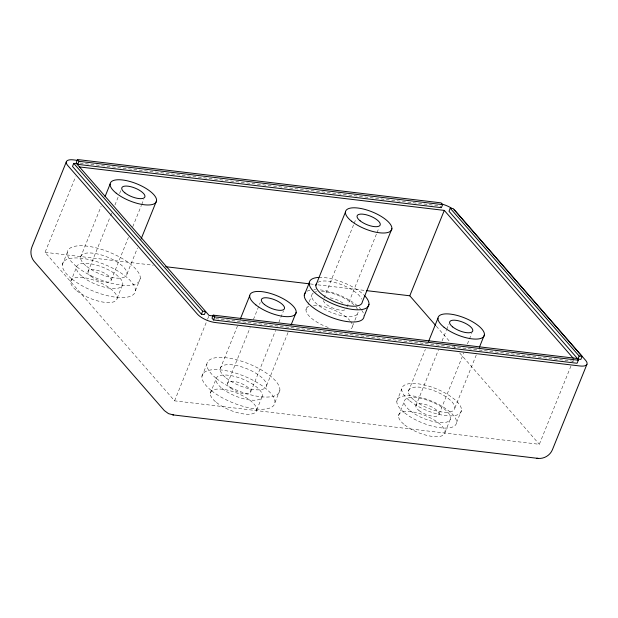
<?xml version="1.0" encoding="UTF-8"?>
<svg xmlns="http://www.w3.org/2000/svg" width="618" height="618" viewBox="0 0 618 618"><rect width="100%" height="100%" fill="white"/><g stroke="black" fill="none" stroke-linecap="round" stroke-linejoin="round"><path stroke-width="0.46" stroke-dasharray="3.09 2.32" d="M570.955 366.026L539.329 444.303L174.585 400.843L45.044 252.329L75.597 176.733M62.348 264.689L67.277 252.492M70.691 281.638L76.362 267.609M80.549 257.243L101.105 206.366M87.972 271.765L110.243 216.655M110.599 215.767L111.68 213.102M114.909 205.099L118.146 197.096M119.583 193.542L121.02 189.989M111.201 280.078L128.444 237.412M132.754 226.744L141.375 205.415M141.731 204.519L143.886 199.189M117.15 298.262L122.82 284.234M127.007 273.867L137.466 247.988M135.35 290.815L140.278 278.618M174.585 400.843L207.285 319.908M207.648 319.012L208.729 316.346M201.939 376.377L206.868 364.18M210.282 393.326L215.952 379.297M220.139 368.931L237.451 326.088M227.563 383.454L250.19 327.455M253.426 319.452L260.248 302.565M250.792 391.766L275.574 330.437M278.811 322.434L283.477 310.877M256.74 409.95L262.411 395.922M266.597 385.555L288.235 332.005M306.01 309.672L308.846 302.666M309.201 301.785L311.681 295.651M274.948 402.503L279.877 390.306M324.01 298.023L353.82 224.249M354.176 223.361L355.976 218.911M346.883 307.231L376.686 233.449M377.05 232.561L378.842 228.112M352.469 326.304L354.593 321.043M354.948 320.163L358.139 312.275A24.797 9.208 22 0 1 329.448 311.65A24.797 9.208 22 0 1 313.805 292.646M396.826 401.182L401.754 388.985M398.54 415.76L404.203 401.731M408.398 391.356L425.346 349.409M415.821 405.887L438.448 349.881M442.04 340.997L446.35 330.329M446.706 329.44L448.861 324.102M439.05 414.199L463.832 352.863M467.424 343.971L471.735 333.303M444.999 432.384L450.661 418.355M454.856 407.988L476.486 354.431M456.563 422.558L461.491 410.36M572.747 361.584L573.828 358.911M80.108 163.052L439.846 205.91L441.383 207.679M45.044 252.329L153.225 265.222M310.228 283.925L314.052 284.38M317.884 284.836L365.748 290.545M215.813 318.633L575.551 361.499M436.331 326.219L450.228 342.156M454.021 346.497L455.288 347.949M459.707 353.017L539.329 444.303M307.038 291.248A31.881 11.842 22 0 1 310.398 290.035M313.905 289.603A31.881 11.842 22 0 1 315.605 289.572M320.286 289.881A31.881 11.842 22 0 1 360.642 308.946M361.746 310.313A31.881 11.842 22 0 1 364.048 315.659M344.728 309.935A12.399 4.604 22 0 1 331.441 307.47A12.399 4.604 22 0 1 323.291 299.807M330.19 297.868A12.399 4.604 22 0 1 343.454 303.546M350.491 321.244A24.797 9.208 22 0 1 348.884 329.935M328.289 327.478A24.797 9.208 22 0 1 308.83 306.335M313.481 305.4A24.797 9.208 22 0 1 349.827 320.441M318.834 277.405A31.881 11.842 22 0 1 363.847 294.948M318 282.279A24.797 9.208 22 0 1 341.561 284.666A24.797 9.208 22 0 1 361.777 299.166M315.265 292.013A24.797 9.208 22 0 1 316.671 291.657M321.514 291.372A24.797 9.208 22 0 1 355.497 306.412M356.153 307.216A24.797 9.208 22 0 1 357.59 309.533M216.416 402.472A24.797 9.208 22 0 0 255.705 412.129A24.797 9.208 22 0 0 228.413 390.321A24.797 9.208 22 0 0 216.416 402.472M76.825 290.784A24.797 9.208 22 0 0 116.114 300.441A24.797 9.208 22 0 0 88.822 278.633A24.797 9.208 22 0 0 76.825 290.784M404.713 412.94A31.881 11.842 22 0 0 455.227 425.354A31.881 11.842 22 0 0 420.14 397.32A31.881 11.842 22 0 0 404.713 412.94M211.58 390.754A38.965 14.469 22 0 0 273.318 405.918A38.965 14.469 22 0 0 230.429 371.657A38.965 14.469 22 0 0 211.58 390.754M71.989 279.066A38.965 14.469 22 0 0 133.727 294.23A38.965 14.469 22 0 0 90.838 259.969A38.965 14.469 22 0 0 71.989 279.066M418.888 410.46A12.399 4.604 22 0 0 438.533 415.281A12.399 4.604 22 0 0 424.883 404.381A12.399 4.604 22 0 0 418.888 410.46M91.039 276.339A12.399 4.604 22 0 0 110.684 281.167A12.399 4.604 22 0 0 97.041 270.267A12.399 4.604 22 0 0 91.039 276.339M230.63 388.027A12.399 4.604 22 0 0 250.275 392.855A12.399 4.604 22 0 0 236.632 381.955A12.399 4.604 22 0 0 230.63 388.027M404.674 424.906A24.797 9.208 22 0 0 443.956 434.554A24.797 9.208 22 0 0 416.671 412.747A24.797 9.208 22 0 0 404.674 424.906M216.509 378.556A38.965 14.469 22 0 0 278.247 393.72A38.965 14.469 22 0 0 235.358 359.452A38.965 14.469 22 0 0 216.509 378.556M226.273 378.077A24.797 9.208 22 0 0 265.562 387.725A24.797 9.208 22 0 0 238.27 365.926A24.797 9.208 22 0 0 226.273 378.077M76.918 266.868A38.965 14.469 22 0 0 138.656 282.032A38.965 14.469 22 0 0 95.767 247.772A38.965 14.469 22 0 0 76.918 266.868M86.682 266.389A24.797 9.208 22 0 0 125.972 276.045A24.797 9.208 22 0 0 98.679 254.237A24.797 9.208 22 0 0 86.682 266.389M222.086 388.444A24.797 9.208 22 0 0 261.375 398.1A24.797 9.208 22 0 0 234.083 376.292A24.797 9.208 22 0 0 222.086 388.444M414.531 400.503A24.797 9.208 22 0 0 453.813 410.159A24.797 9.208 22 0 0 426.528 388.351A24.797 9.208 22 0 0 414.531 400.503M409.641 400.742A31.881 11.842 22 0 0 460.155 413.156A31.881 11.842 22 0 0 425.068 385.122A31.881 11.842 22 0 0 409.641 400.742M410.337 410.877A24.797 9.208 22 0 0 449.626 420.526A24.797 9.208 22 0 0 422.333 398.718A24.797 9.208 22 0 0 410.337 410.877M82.495 276.756A24.797 9.208 22 0 0 121.785 286.412A24.797 9.208 22 0 0 94.492 264.604A24.797 9.208 22 0 0 82.495 276.756"/><path stroke-width="0.93" d="M66.458 161.53L31.958 246.914C30.012 251.619 30.815 257.304 34.052 261.244L164.334 410.591L168.521 413.643L173.596 414.972M73.735 163.376L72.499 166.42L201.422 314.23L204.365 314.577L205.593 311.526L202.658 311.178L73.735 163.376L76.671 163.724L209.085 315.458L213.874 316.03M77.513 159.544L76.277 162.596L77.822 164.365L441.383 207.679L442.619 204.628L441.074 202.859L77.513 159.544L79.05 161.313L442.619 204.628M77.822 164.365L79.05 161.313M105.068 196.547L110.12 184.056M141.074 239.058L156.578 200.68M201.422 314.23L202.658 311.178M213.218 315.134L211.989 318.177L213.527 319.946L577.096 363.26L578.324 360.217L576.779 358.448L213.218 315.134L214.763 316.895L578.324 360.217M213.527 319.946L214.763 316.895M240.332 318.95L249.711 295.744M291.124 324.859L296.169 312.368M304.303 295.103L309.232 282.905M315.868 285.277L345.439 212.09M391.897 228.714L362.326 301.901A24.797 9.208 22 0 1 336.122 302.318A24.797 9.208 22 0 1 316.385 283.755M368.961 304.28L364.033 316.478A31.881 11.842 22 0 1 329.062 316.493A31.881 11.842 22 0 1 305.632 292.306M435.698 325.493L409.788 295.79L444.288 210.398L79.544 166.945M450.236 208.227L449.008 211.279L577.93 359.089L580.874 359.437L582.102 356.385L453.179 208.583L450.236 208.227L579.159 356.038L582.102 356.385M428.591 341.375L437.961 318.17M479.375 347.293L484.419 334.794M577.93 359.089L579.159 356.038M586.915 364.334L552.415 449.719C550.136 455.35 543.995 459.058 537.954 458.378L172.631 414.848M77.204 160.332L73.38 159.877A14.168 5.261 22 0 0 67.779 165.547L197.32 314.052A14.168 5.261 22 0 0 215.257 322.526L579.993 365.987A14.168 5.261 22 0 0 585.594 360.317L456.053 211.804A14.168 5.261 22 0 0 454.052 209.927M165.67 266.706L309.27 283.809M366.706 290.653L409.788 295.79M536.895 458.247L537.954 458.378M444.288 210.398L573.195 358.193M441.376 203.932A14.168 5.261 22 0 1 451.395 208.081M364.466 295.551A31.881 11.842 22 0 1 356.462 309.788A31.881 11.842 22 0 1 315.898 293.65A31.881 11.842 22 0 1 318.834 277.405M452.646 326.899A12.399 4.604 22 0 0 472.291 331.727A12.399 4.604 22 0 0 458.649 320.827A12.399 4.604 22 0 0 452.646 326.899M360.116 220.819A12.399 4.604 22 0 0 379.761 225.647A12.399 4.604 22 0 0 366.119 214.74A12.399 4.604 22 0 0 360.116 220.819M124.805 192.785A12.399 4.604 22 0 0 144.442 197.606A12.399 4.604 22 0 0 130.8 186.706A12.399 4.604 22 0 0 124.805 192.785M264.396 304.473A12.399 4.604 22 0 0 284.041 309.294A12.399 4.604 22 0 0 270.39 298.394A12.399 4.604 22 0 0 264.396 304.473M351.572 221.236A24.797 9.208 22 0 0 390.862 230.885A24.797 9.208 22 0 0 363.569 209.085A24.797 9.208 22 0 0 351.572 221.236M444.103 327.316A24.797 9.208 22 0 0 483.384 336.972A24.797 9.208 22 0 0 456.099 315.165A24.797 9.208 22 0 0 444.103 327.316M255.844 304.89A24.797 9.208 22 0 0 295.134 314.539A24.797 9.208 22 0 0 267.841 292.731A24.797 9.208 22 0 0 255.844 304.89M116.254 193.202A24.797 9.208 22 0 0 155.543 202.851A24.797 9.208 22 0 0 128.25 181.043A24.797 9.208 22 0 0 116.254 193.202"/></g></svg>
